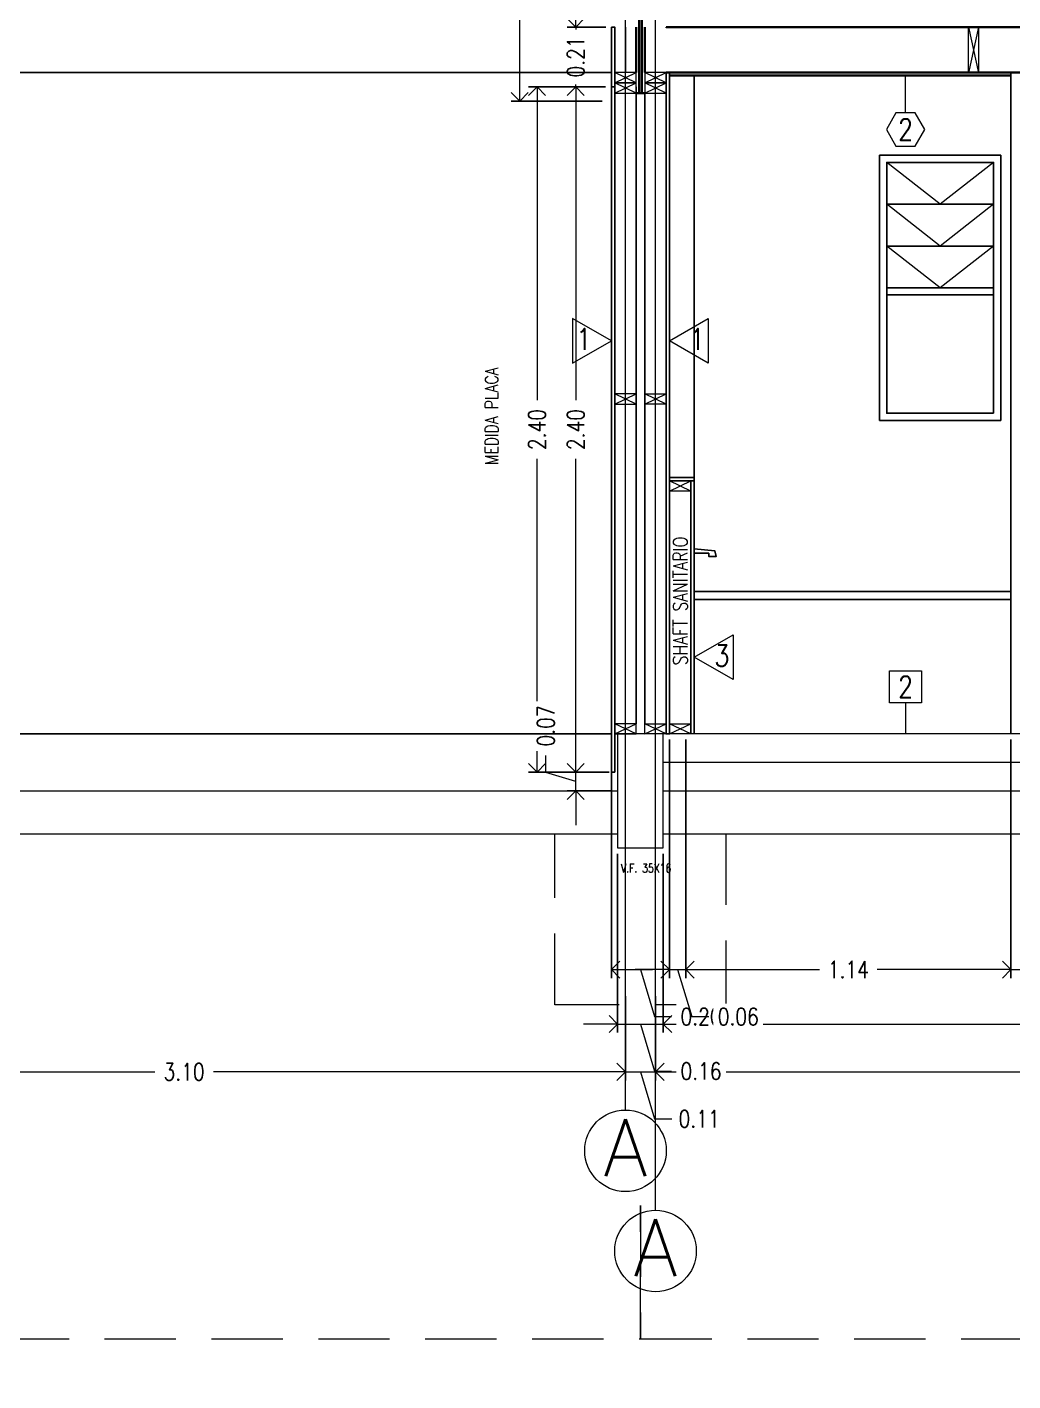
# Model space of a CAD drawing. Header units: inches. Extents: x 10.8 to 60.4, y 12.2 to 79.7.
# Drawn here: x 24.245 to 27.704, y 69.886 to 74.636 of the extents above; entities that cross this region are included whole.
import ezdxf
from ezdxf.enums import TextEntityAlignment as Align

# ---------------------------------------------------------------- set-up
doc = ezdxf.new("R2010")
doc.units = ezdxf.units.IN
doc.header["$MEASUREMENT"] = 0
doc.linetypes.add('HIDDEN', pattern=[0.375, 0.25, -0.125])
doc.layers.get('DEFPOINTS').update_dxf_attribs({"color": 210})
for name, color, linetype, lineweight in [('A-ANNO-DIMS', 3, 'Continuous', 18), ('A-ANNO-SYMB', 3, 'Continuous', 18), ('A-ANNO-TEXT', 3, 'Continuous', 18), ('A-DETL-MCUT', 4, 'Continuous', 25), ('A-ELEV-IDEN', 3, 'Continuous', 18), ('A-ELEV-MBE1', 7, 'Continuous', 35), ('A-ELEV-MBE2', 4, 'Continuous', 25), ('A-WALL-PATT', 8, 'Continuous', 18), ('A-WALL-STUD', 3, 'Continuous', 18)]:
    doc.layers.add(name, color=color, linetype=linetype, lineweight=lineweight)
doc.styles.add('E-ROMANS', font='romans.shx', dxfattribs={"width": 0.8})
doc.dimstyles.new('E-0050_ARW_12', dxfattribs={"dimscale": 0.001, "dimtxt": 60, "dimasz": 60, "dimexe": 30, "dimexo": 20, "dimgap": 30, "dimtad": 0, "dimzin": 0, "dimdsep": 46, "dimtxsty": 'E-ROMANS', "dimblk": 'OPEN90', "dimcen": 30, "dimclrd": 256, "dimclre": 256, "dimclrt": 256, "dimadec": 0, "dimazin": 0, "dimtfac": 1, "dimtmove": 1, "dimatfit": 3, "dimldrblk": 'OPEN90', "dimfxl": 1, "dimtfill": 1, "dimtolj": 1, "dimtzin": 0, "dimlwd": -1, "dimarcsym": 0})

# ---------------------------------------------------------------- blocks, each defined once
blk = doc.blocks.new('_Open90')
at = {"color": 0, "linetype": 'ByBlock', "lineweight": -2}
for p, q in [((0, 0), (-1, 0)), ((-0.5, 0.5), (0, 0)), ((0, 0), (-0.5, -0.5))]:
    blk.add_line(p, q, dxfattribs=at)
blk = doc.blocks.new('*D1584')
at = {"layer": 'A-ANNO-DIMS', "lineweight": -2, "transparency": 16777216}
for p, q in [((23.2472, 71.2361), (23.2472, 70.9409)), ((26.3442, 71.2361), (26.3442, 70.9409))]:
    blk.add_line(p, q, dxfattribs=at)
at = {"layer": 'A-ANNO-DIMS', "transparency": 16777216}
for p, q in [((23.3072, 70.9709), (24.6926, 70.9709)), ((26.2842, 70.9709), (24.8989, 70.9709))]:
    blk.add_line(p, q, dxfattribs=at)
at = {"layer": 'DEFPOINTS', "color": 0, "transparency": 16777216}
for p in [(23.2472, 71.2561), (26.3442, 71.2561), (26.3442, 70.9709)]:
    blk.add_point(p, dxfattribs=at)
at = {"layer": 'A-ANNO-DIMS', "transparency": 16777216, "xscale": 0.06, "yscale": 0.06, "zscale": 0.06, "rotation": 180}
blk.add_blockref('_Open90', (23.2472, 70.9709), dxfattribs=at)
at = {"layer": 'A-ANNO-DIMS', "transparency": 16777216, "xscale": 0.06, "yscale": 0.06, "zscale": 0.06}
blk.add_blockref('_Open90', (26.3442, 70.9709), dxfattribs=at)
at = {"layer": 'A-ANNO-DIMS', "transparency": 16777216, "insert": (24.7957, 70.9709), "char_height": 0.06, "attachment_point": 5, "style": 'E-ROMANS', "bg_fill": 3, "box_fill_scale": 1.25, "bg_fill_color": 256, "bg_fill_true_color": 13158600, "bg_fill_transparency": 0}
blk.add_mtext('\\A1;3.10', dxfattribs=at)
blk = doc.blocks.new('*D1585')
at = {"layer": 'A-ANNO-DIMS', "lineweight": -2, "transparency": 16777216}
for p, q in [((26.3442, 71.2361), (26.3442, 70.9409)), ((26.4495, 71.2361), (26.4495, 70.9409))]:
    blk.add_line(p, q, dxfattribs=at)
at = {"layer": 'A-ANNO-DIMS', "transparency": 16777216}
for p, q in [((26.2842, 70.9709), (26.2242, 70.9709)), ((26.3442, 70.9709), (26.4495, 70.9709)), ((26.3442, 70.9709), (26.4495, 70.9709)), ((26.3969, 70.9709), (26.4464, 70.8059)), ((26.5095, 70.9709), (26.5695, 70.9709)), ((26.4464, 70.8059), (26.5064, 70.8059))]:
    blk.add_line(p, q, dxfattribs=at)
at = {"layer": 'DEFPOINTS', "color": 0, "transparency": 16777216}
for p in [(26.3442, 71.2561), (26.4495, 71.2561), (26.4495, 70.9709)]:
    blk.add_point(p, dxfattribs=at)
at = {"layer": 'A-ANNO-DIMS', "transparency": 16777216, "xscale": 0.06, "yscale": 0.06, "zscale": 0.06}
blk.add_blockref('_Open90', (26.3442, 70.9709), dxfattribs=at)
at = {"layer": 'A-ANNO-DIMS', "transparency": 16777216, "xscale": 0.06, "yscale": 0.06, "zscale": 0.06, "rotation": 180}
blk.add_blockref('_Open90', (26.4495, 70.9709), dxfattribs=at)
at = {"layer": 'A-ANNO-DIMS', "transparency": 16777216, "insert": (26.6027, 70.8059), "char_height": 0.06, "attachment_point": 5, "style": 'E-ROMANS', "bg_fill": 3, "box_fill_scale": 1.25, "bg_fill_color": 256, "bg_fill_true_color": 13158600, "bg_fill_transparency": 0}
blk.add_mtext('\\A1;0.11', dxfattribs=at)
blk = doc.blocks.new('*D1586')
at = {"layer": 'A-ANNO-DIMS', "lineweight": -2, "transparency": 16777216}
for p, q in [((26.4495, 71.2361), (26.4495, 70.9409)), ((29.5463, 71.2361), (29.5463, 70.9409))]:
    blk.add_line(p, q, dxfattribs=at)
at = {"layer": 'A-ANNO-DIMS', "transparency": 16777216}
for p, q in [((26.5095, 70.9709), (27.8948, 70.9709)), ((29.4863, 70.9709), (28.101, 70.9709))]:
    blk.add_line(p, q, dxfattribs=at)
at = {"layer": 'DEFPOINTS', "color": 0, "transparency": 16777216}
for p in [(26.4495, 71.2561), (29.5463, 71.2561), (29.5463, 70.9709)]:
    blk.add_point(p, dxfattribs=at)
at = {"layer": 'A-ANNO-DIMS', "transparency": 16777216, "xscale": 0.06, "yscale": 0.06, "zscale": 0.06, "rotation": 180}
blk.add_blockref('_Open90', (26.4495, 70.9709), dxfattribs=at)
at = {"layer": 'A-ANNO-DIMS', "transparency": 16777216, "xscale": 0.06, "yscale": 0.06, "zscale": 0.06}
blk.add_blockref('_Open90', (29.5463, 70.9709), dxfattribs=at)
at = {"layer": 'A-ANNO-DIMS', "transparency": 16777216, "insert": (27.9979, 70.9709), "char_height": 0.06, "attachment_point": 5, "style": 'E-ROMANS', "bg_fill": 3, "box_fill_scale": 1.25, "bg_fill_color": 256, "bg_fill_true_color": 13158600, "bg_fill_transparency": 0}
blk.add_mtext('\\A1;3.10', dxfattribs=at)
blk = doc.blocks.new('*D1623')
at = {"layer": 'A-ANNO-DIMS', "lineweight": -2, "transparency": 16777216}
for p, q in [((26.2747, 74.4261), (26.0039, 74.4261)), ((26.2747, 72.0221), (26.0039, 72.0221))]:
    blk.add_line(p, q, dxfattribs=at)
at = {"layer": 'A-ANNO-DIMS', "transparency": 16777216}
for p, q in [((26.0339, 74.3661), (26.0339, 73.3273)), ((26.0339, 72.0821), (26.0339, 73.121))]:
    blk.add_line(p, q, dxfattribs=at)
at = {"layer": 'DEFPOINTS', "color": 0, "transparency": 16777216}
for p in [(26.0339, 74.4261), (26.2947, 74.4261), (26.2947, 72.0221)]:
    blk.add_point(p, dxfattribs=at)
at = {"layer": 'A-ANNO-DIMS', "transparency": 16777216, "xscale": 0.06, "yscale": 0.06, "zscale": 0.06}
for p, rotation in [((26.0339, 74.4261), 90), ((26.0339, 72.0221), 270)]:
    blk.add_blockref('_Open90', p, dxfattribs=dict(at, rotation=rotation))
at = {"layer": 'A-ANNO-DIMS', "transparency": 16777216, "insert": (26.0339, 73.2241), "char_height": 0.06, "attachment_point": 5, "rotation": 90, "style": 'E-ROMANS', "bg_fill": 3, "box_fill_scale": 1.25, "bg_fill_color": 256, "bg_fill_true_color": 13158600, "bg_fill_transparency": 0}
blk.add_mtext('\\A1;2.40', dxfattribs=at)
blk = doc.blocks.new('*D1624')
at = {"layer": 'A-ANNO-DIMS', "lineweight": -2, "transparency": 16777216}
for p, q in [((26.2748, 76.8161), (25.9432, 76.8161)), ((26.2627, 74.3761), (25.9432, 74.3761))]:
    blk.add_line(p, q, dxfattribs=at)
at = {"layer": 'A-ANNO-DIMS', "transparency": 16777216}
for p, q in [((25.9732, 76.7561), (25.9732, 75.7004)), ((25.9732, 74.4361), (25.9732, 75.4918))]:
    blk.add_line(p, q, dxfattribs=at)
at = {"layer": 'DEFPOINTS', "color": 0, "transparency": 16777216}
for p in [(25.9732, 76.8161), (26.2948, 76.8161), (26.2827, 74.3761)]:
    blk.add_point(p, dxfattribs=at)
at = {"layer": 'A-ANNO-DIMS', "transparency": 16777216, "xscale": 0.06, "yscale": 0.06, "zscale": 0.06}
for p, rotation in [((25.9732, 76.8161), 90), ((25.9732, 74.3761), 270)]:
    blk.add_blockref('_Open90', p, dxfattribs=dict(at, rotation=rotation))
at = {"layer": 'A-ANNO-DIMS', "transparency": 16777216, "insert": (25.9732, 75.5961), "char_height": 0.06, "attachment_point": 5, "rotation": 90, "style": 'E-ROMANS', "bg_fill": 3, "box_fill_scale": 1.25, "bg_fill_color": 256, "bg_fill_true_color": 13158600, "bg_fill_transparency": 0}
blk.add_mtext('\\A1;2.44', dxfattribs=at)
blk = doc.blocks.new('*D1625')
at = {"layer": 'A-ANNO-DIMS', "transparency": 16777216}
for p, q in [((26.1698, 72.0821), (26.1698, 72.1421)), ((26.0648, 72.0206), (26.0648, 72.0806)), ((26.1698, 71.9891), (26.0648, 72.0206)), ((26.1698, 71.9561), (26.1698, 72.0221)), ((26.1698, 71.9561), (26.1698, 72.0221)), ((26.1698, 71.8961), (26.1698, 71.8361))]:
    blk.add_line(p, q, dxfattribs=at)
at = {"layer": 'A-ANNO-DIMS', "lineweight": -2, "transparency": 16777216}
for p, q in [((26.2867, 72.0221), (26.1398, 72.0221)), ((26.2968, 71.9561), (26.1398, 71.9561))]:
    blk.add_line(p, q, dxfattribs=at)
at = {"layer": 'DEFPOINTS', "color": 0, "transparency": 16777216}
for p in [(26.1698, 72.0221), (26.3067, 72.0221), (26.3168, 71.9561)]:
    blk.add_point(p, dxfattribs=at)
at = {"layer": 'A-ANNO-DIMS', "transparency": 16777216, "xscale": 0.06, "yscale": 0.06, "zscale": 0.06}
for p, rotation in [((26.1698, 72.0221), 270), ((26.1698, 71.9561), 90)]:
    blk.add_blockref('_Open90', p, dxfattribs=dict(at, rotation=rotation))
at = {"layer": 'A-ANNO-DIMS', "transparency": 16777216, "insert": (26.0648, 72.1838), "char_height": 0.06, "attachment_point": 5, "rotation": 90, "style": 'E-ROMANS', "bg_fill": 3, "box_fill_scale": 1.25, "bg_fill_color": 256, "bg_fill_true_color": 13158600, "bg_fill_transparency": 0}
blk.add_mtext('\\A1;0.07', dxfattribs=at)
blk = doc.blocks.new('*D1626')
at = {"layer": 'A-ANNO-DIMS', "lineweight": -2, "transparency": 16777216}
for p, q in [((26.2627, 74.4261), (26.1398, 74.4261)), ((26.2867, 72.0221), (26.1398, 72.0221))]:
    blk.add_line(p, q, dxfattribs=at)
at = {"layer": 'A-ANNO-DIMS', "transparency": 16777216}
for p, q in [((26.1698, 74.3661), (26.1698, 73.3273)), ((26.1698, 72.0821), (26.1698, 73.121))]:
    blk.add_line(p, q, dxfattribs=at)
at = {"layer": 'DEFPOINTS', "color": 0, "transparency": 16777216}
for p in [(26.1698, 74.4261), (26.2827, 74.4261), (26.3067, 72.0221)]:
    blk.add_point(p, dxfattribs=at)
at = {"layer": 'A-ANNO-DIMS', "transparency": 16777216, "xscale": 0.06, "yscale": 0.06, "zscale": 0.06}
for p, rotation in [((26.1698, 74.4261), 90), ((26.1698, 72.0221), 270)]:
    blk.add_blockref('_Open90', p, dxfattribs=dict(at, rotation=rotation))
at = {"layer": 'A-ANNO-DIMS', "transparency": 16777216, "insert": (26.1698, 73.2241), "char_height": 0.06, "attachment_point": 5, "rotation": 90, "style": 'E-ROMANS', "bg_fill": 3, "box_fill_scale": 1.25, "bg_fill_color": 256, "bg_fill_true_color": 13158600, "bg_fill_transparency": 0}
blk.add_mtext('\\A1;2.40', dxfattribs=at)
blk = doc.blocks.new('*D1627')
at = {"layer": 'A-ANNO-DIMS', "transparency": 16777216}
for p, q in [((26.1698, 74.6961), (26.1698, 74.7561)), ((26.1698, 74.6361), (26.1698, 74.6274)), ((26.1698, 74.4261), (26.1698, 74.4348)), ((26.1698, 74.3661), (26.1698, 74.3061))]:
    blk.add_line(p, q, dxfattribs=at)
at = {"layer": 'A-ANNO-DIMS', "lineweight": -2, "transparency": 16777216}
for p, q in [((26.2748, 74.6361), (26.1398, 74.6361)), ((26.2627, 74.4261), (26.1398, 74.4261))]:
    blk.add_line(p, q, dxfattribs=at)
at = {"layer": 'DEFPOINTS', "color": 0, "transparency": 16777216}
for p in [(26.2948, 74.6361), (26.2827, 74.4261)]:
    blk.add_point(p, dxfattribs=at)
at = {"layer": 'A-ANNO-DIMS', "transparency": 16777216, "xscale": 0.06, "yscale": 0.06, "zscale": 0.06}
for p, rotation in [((26.1698, 74.6361), 270), ((26.1698, 74.4261), 90)]:
    blk.add_blockref('_Open90', p, dxfattribs=dict(at, rotation=rotation))
at = {"layer": 'A-ANNO-DIMS', "transparency": 16777216, "insert": (26.1698, 74.5311), "char_height": 0.06, "attachment_point": 5, "rotation": 90, "style": 'E-ROMANS', "bg_fill": 3, "box_fill_scale": 1.25, "bg_fill_color": 256, "bg_fill_true_color": 13158600, "bg_fill_transparency": 0}
blk.add_mtext('\\A1;0.21', dxfattribs=at)
at = {"layer": 'DEFPOINTS', "color": 0, "transparency": 16777216}
blk.add_point((26.1698, 74.6361), dxfattribs=at)
blk = doc.blocks.new('*D1629')
at = {"layer": 'A-ANNO-DIMS', "lineweight": -2, "transparency": 16777216}
for p, q in [((26.3168, 71.7361), (26.3168, 71.1084)), ((26.4768, 71.7361), (26.4768, 71.1084))]:
    blk.add_line(p, q, dxfattribs=at)
at = {"layer": 'A-ANNO-DIMS', "transparency": 16777216}
for p, q in [((26.2568, 71.1384), (26.1968, 71.1384)), ((26.3168, 71.1384), (26.4768, 71.1384)), ((26.3168, 71.1384), (26.4768, 71.1384)), ((26.3968, 71.1384), (26.4463, 70.9734)), ((26.5368, 71.1384), (26.5968, 71.1384)), ((26.4463, 70.9734), (26.5063, 70.9734))]:
    blk.add_line(p, q, dxfattribs=at)
at = {"layer": 'DEFPOINTS', "color": 0, "transparency": 16777216}
for p in [(26.3168, 71.7561), (26.4768, 71.7561), (26.4768, 71.1384)]:
    blk.add_point(p, dxfattribs=at)
at = {"layer": 'A-ANNO-DIMS', "transparency": 16777216, "xscale": 0.06, "yscale": 0.06, "zscale": 0.06}
blk.add_blockref('_Open90', (26.3168, 71.1384), dxfattribs=at)
at = {"layer": 'A-ANNO-DIMS', "transparency": 16777216, "xscale": 0.06, "yscale": 0.06, "zscale": 0.06, "rotation": 180}
blk.add_blockref('_Open90', (26.4768, 71.1384), dxfattribs=at)
at = {"layer": 'A-ANNO-DIMS', "transparency": 16777216, "insert": (26.6094, 70.9734), "char_height": 0.06, "attachment_point": 5, "style": 'E-ROMANS', "bg_fill": 3, "box_fill_scale": 1.25, "bg_fill_color": 256, "bg_fill_true_color": 13158600, "bg_fill_transparency": 0}
blk.add_mtext('\\A1;0.16', dxfattribs=at)
blk = doc.blocks.new('*D1630')
at = {"layer": 'A-ANNO-DIMS', "lineweight": -2, "transparency": 16777216}
for p, q in [((29.4638, 72.1361), (29.4638, 71.1084)), ((26.4768, 71.7361), (26.4768, 71.1084))]:
    blk.add_line(p, q, dxfattribs=at)
at = {"layer": 'A-ANNO-DIMS', "transparency": 16777216}
for p, q in [((26.5368, 71.1384), (27.8683, 71.1384)), ((29.4038, 71.1384), (28.0723, 71.1384))]:
    blk.add_line(p, q, dxfattribs=at)
at = {"layer": 'DEFPOINTS', "color": 0, "transparency": 16777216}
for p in [(29.4638, 72.1561), (26.4768, 71.7561), (29.4638, 71.1384)]:
    blk.add_point(p, dxfattribs=at)
at = {"layer": 'A-ANNO-DIMS', "transparency": 16777216, "xscale": 0.06, "yscale": 0.06, "zscale": 0.06, "rotation": 180}
blk.add_blockref('_Open90', (26.4768, 71.1384), dxfattribs=at)
at = {"layer": 'A-ANNO-DIMS', "transparency": 16777216, "xscale": 0.06, "yscale": 0.06, "zscale": 0.06}
blk.add_blockref('_Open90', (29.4638, 71.1384), dxfattribs=at)
at = {"layer": 'A-ANNO-DIMS', "transparency": 16777216, "insert": (27.9703, 71.1384), "char_height": 0.06, "attachment_point": 5, "style": 'E-ROMANS', "bg_fill": 3, "box_fill_scale": 1.25, "bg_fill_color": 256, "bg_fill_true_color": 13158600, "bg_fill_transparency": 0}
blk.add_mtext('\\A1;2.99', dxfattribs=at)
blk = doc.blocks.new('*D1632')
at = {"layer": 'A-ANNO-DIMS', "lineweight": -2, "transparency": 16777216}
for p, q in [((26.2947, 72.1361), (26.2947, 71.2994)), ((26.4988, 72.1361), (26.4988, 71.2994))]:
    blk.add_line(p, q, dxfattribs=at)
at = {"layer": 'A-ANNO-DIMS', "transparency": 16777216}
for p, q in [((26.3547, 71.3294), (26.4388, 71.3294)), ((26.3968, 71.3294), (26.4463, 71.1644)), ((26.4463, 71.1644), (26.5063, 71.1644))]:
    blk.add_line(p, q, dxfattribs=at)
at = {"layer": 'DEFPOINTS', "color": 0, "transparency": 16777216}
for p in [(26.2947, 72.1561), (26.4988, 72.1561), (26.4988, 71.3294)]:
    blk.add_point(p, dxfattribs=at)
at = {"layer": 'A-ANNO-DIMS', "transparency": 16777216, "xscale": 0.06, "yscale": 0.06, "zscale": 0.06, "rotation": 180}
blk.add_blockref('_Open90', (26.2947, 71.3294), dxfattribs=at)
at = {"layer": 'A-ANNO-DIMS', "transparency": 16777216, "xscale": 0.06, "yscale": 0.06, "zscale": 0.06}
blk.add_blockref('_Open90', (26.4988, 71.3294), dxfattribs=at)
at = {"layer": 'A-ANNO-DIMS', "transparency": 16777216, "insert": (26.6094, 71.1644), "char_height": 0.06, "attachment_point": 5, "style": 'E-ROMANS', "bg_fill": 3, "box_fill_scale": 1.25, "bg_fill_color": 256, "bg_fill_true_color": 13158600, "bg_fill_transparency": 0}
blk.add_mtext('\\A1;0.20', dxfattribs=at)
blk = doc.blocks.new('*D1567')
at = {"layer": 'A-ANNO-DIMS', "lineweight": -2, "transparency": 16777216}
for p, q in [((26.4988, 72.1361), (26.4988, 71.2994)), ((26.5558, 72.1361), (26.5558, 71.2994))]:
    blk.add_line(p, q, dxfattribs=at)
at = {"layer": 'A-ANNO-DIMS', "transparency": 16777216}
for p, q in [((26.4388, 71.3294), (26.3788, 71.3294)), ((26.4988, 71.3294), (26.5558, 71.3294)), ((26.4988, 71.3294), (26.5558, 71.3294)), ((26.5273, 71.3294), (26.5768, 71.1644)), ((26.6158, 71.3294), (26.6758, 71.3294)), ((26.5768, 71.1644), (26.6368, 71.1644))]:
    blk.add_line(p, q, dxfattribs=at)
at = {"layer": 'DEFPOINTS', "color": 0, "transparency": 16777216}
for p in [(26.4988, 72.1561), (26.5558, 72.1561), (26.5558, 71.3294)]:
    blk.add_point(p, dxfattribs=at)
at = {"layer": 'A-ANNO-DIMS', "transparency": 16777216, "xscale": 0.06, "yscale": 0.06, "zscale": 0.06}
blk.add_blockref('_Open90', (26.4988, 71.3294), dxfattribs=at)
at = {"layer": 'A-ANNO-DIMS', "transparency": 16777216, "xscale": 0.06, "yscale": 0.06, "zscale": 0.06, "rotation": 180}
blk.add_blockref('_Open90', (26.5558, 71.3294), dxfattribs=at)
at = {"layer": 'A-ANNO-DIMS', "transparency": 16777216, "insert": (26.7399, 71.1644), "char_height": 0.06, "attachment_point": 5, "style": 'E-ROMANS', "bg_fill": 3, "box_fill_scale": 1.25, "bg_fill_color": 256, "bg_fill_true_color": 13158600, "bg_fill_transparency": 0}
blk.add_mtext('\\A1;0.06', dxfattribs=at)
blk = doc.blocks.new('*D1568')
at = {"layer": 'A-ANNO-DIMS', "lineweight": -2, "transparency": 16777216}
for p, q in [((26.5558, 72.1361), (26.5558, 71.2994)), ((27.6966, 72.1361), (27.6966, 71.2994))]:
    blk.add_line(p, q, dxfattribs=at)
at = {"layer": 'A-ANNO-DIMS', "transparency": 16777216}
for p, q in [((26.6158, 71.3294), (27.0253, 71.3294)), ((27.6366, 71.3294), (27.227, 71.3294))]:
    blk.add_line(p, q, dxfattribs=at)
at = {"layer": 'DEFPOINTS', "color": 0, "transparency": 16777216}
for p in [(26.5558, 72.1561), (27.6966, 72.1561), (27.6966, 71.3294)]:
    blk.add_point(p, dxfattribs=at)
at = {"layer": 'A-ANNO-DIMS', "transparency": 16777216, "xscale": 0.06, "yscale": 0.06, "zscale": 0.06, "rotation": 180}
blk.add_blockref('_Open90', (26.5558, 71.3294), dxfattribs=at)
at = {"layer": 'A-ANNO-DIMS', "transparency": 16777216, "xscale": 0.06, "yscale": 0.06, "zscale": 0.06}
blk.add_blockref('_Open90', (27.6966, 71.3294), dxfattribs=at)
at = {"layer": 'A-ANNO-DIMS', "transparency": 16777216, "insert": (27.1262, 71.3294), "char_height": 0.06, "attachment_point": 5, "style": 'E-ROMANS', "bg_fill": 3, "box_fill_scale": 1.25, "bg_fill_color": 256, "bg_fill_true_color": 13158600, "bg_fill_transparency": 0}
blk.add_mtext('\\A1;1.14', dxfattribs=at)
blk = doc.blocks.new('*D1633')
at = {"layer": 'A-ANNO-DIMS', "lineweight": -2, "transparency": 16777216}
for p, q in [((27.6966, 72.1361), (27.6966, 71.2994)), ((27.7958, 72.1361), (27.7958, 71.2994))]:
    blk.add_line(p, q, dxfattribs=at)
at = {"layer": 'A-ANNO-DIMS', "transparency": 16777216}
for p, q in [((27.6366, 71.3294), (27.5766, 71.3294)), ((27.6966, 71.3294), (27.7958, 71.3294)), ((27.6966, 71.3294), (27.7958, 71.3294)), ((27.7462, 71.3294), (27.7957, 71.1644)), ((27.8558, 71.3294), (27.9158, 71.3294)), ((27.7957, 71.1644), (27.8557, 71.1644))]:
    blk.add_line(p, q, dxfattribs=at)
at = {"layer": 'DEFPOINTS', "color": 0, "transparency": 16777216}
for p in [(27.6966, 72.1561), (27.7958, 72.1561), (27.7958, 71.3294)]:
    blk.add_point(p, dxfattribs=at)
at = {"layer": 'A-ANNO-DIMS', "transparency": 16777216, "xscale": 0.06, "yscale": 0.06, "zscale": 0.06}
blk.add_blockref('_Open90', (27.6966, 71.3294), dxfattribs=at)
at = {"layer": 'A-ANNO-DIMS', "transparency": 16777216, "xscale": 0.06, "yscale": 0.06, "zscale": 0.06, "rotation": 180}
blk.add_blockref('_Open90', (27.7958, 71.3294), dxfattribs=at)
at = {"layer": 'A-ANNO-DIMS', "transparency": 16777216, "insert": (27.9588, 71.1644), "char_height": 0.06, "attachment_point": 5, "style": 'E-ROMANS', "bg_fill": 3, "box_fill_scale": 1.25, "bg_fill_color": 256, "bg_fill_true_color": 13158600, "bg_fill_transparency": 0}
blk.add_mtext('\\A1;0.10', dxfattribs=at)
blk = doc.blocks.new('*D1602')
at = {"layer": 'A-ANNO-DIMS', "lineweight": -2, "transparency": 16777216}
for p, q in [((26.4988, 72.1361), (26.4988, 71.2994)), ((26.5558, 72.1361), (26.5558, 71.2994))]:
    blk.add_line(p, q, dxfattribs=at)
at = {"layer": 'A-ANNO-DIMS', "transparency": 16777216}
for p, q in [((26.4388, 71.3294), (26.3788, 71.3294)), ((26.4988, 71.3294), (26.5558, 71.3294)), ((26.4988, 71.3294), (26.5558, 71.3294)), ((26.5273, 71.3294), (26.5768, 71.1644)), ((26.6158, 71.3294), (26.6758, 71.3294)), ((26.5768, 71.1644), (26.6368, 71.1644))]:
    blk.add_line(p, q, dxfattribs=at)
at = {"layer": 'DEFPOINTS', "color": 0, "transparency": 16777216}
for p in [(26.4988, 72.1561), (26.5558, 72.1561), (26.5558, 71.3294)]:
    blk.add_point(p, dxfattribs=at)
at = {"layer": 'A-ANNO-DIMS', "transparency": 16777216, "xscale": 0.06, "yscale": 0.06, "zscale": 0.06}
blk.add_blockref('_Open90', (26.4988, 71.3294), dxfattribs=at)
at = {"layer": 'A-ANNO-DIMS', "transparency": 16777216, "xscale": 0.06, "yscale": 0.06, "zscale": 0.06, "rotation": 180}
blk.add_blockref('_Open90', (26.5558, 71.3294), dxfattribs=at)
at = {"layer": 'A-ANNO-DIMS', "transparency": 16777216, "insert": (26.7399, 71.1644), "char_height": 0.06, "attachment_point": 5, "style": 'E-ROMANS', "bg_fill": 3, "box_fill_scale": 1.25, "bg_fill_color": 256, "bg_fill_true_color": 13158600, "bg_fill_transparency": 0}
blk.add_mtext('\\A1;0.06', dxfattribs=at)

msp = doc.modelspace()

# ---------------------------------------------------------------- linework, layer by layer
at = {"layer": 'A-ANNO-SYMB'}
for p, q in [((26.4495, 70.4853), (26.4493, 79.4367)), ((26.3442, 70.8369), (26.3442, 79.0381)), ((29.4638, 72.1561), (26.4768, 72.1561)), ((29.4638, 72.0561), (26.4768, 72.0561)), ((23.2847, 71.9561), (26.3167, 71.9561)), ((26.4768, 71.9561), (29.4638, 71.9561))]:
    msp.add_line(p, q, dxfattribs=at)
msp.add_lwpolyline([(26.4768, 72.1561), (26.3168, 72.1561), (26.3168, 71.7561), (26.4768, 71.7561)], close=True, dxfattribs=at)
msp.add_circle((26.4496, 70.3422), 0.143, dxfattribs=at)
at = {"layer": 'A-ANNO-TEXT'}
msp.add_line((27.3269, 74.3353), (27.3269, 74.4661), dxfattribs=at)
for points in [[(27.3606, 74.2186), (27.3942, 74.2769), (27.3606, 74.3353), (27.2932, 74.3353), (27.2596, 74.2769), (27.2932, 74.2186)], [(26.4988, 73.5355), (26.6347, 73.6139), (26.6347, 73.457)], [(26.5858, 72.4251), (26.7217, 72.5035), (26.7217, 72.3466)], [(27.2706, 72.3778), (27.3831, 72.3778), (27.3831, 72.2653), (27.2706, 72.2653)]]:
    msp.add_lwpolyline(points, close=True, dxfattribs=at)
at = {"layer": 'A-ANNO-TEXT', "linetype": 'HIDDEN'}
for points in [[(20.0977, 70.5016), (20.0977, 70.0346), (23.1058, 70.0346), (23.2488, 69.8864), (23.3918, 70.0346), (26.3968, 70.0346), (26.3968, 70.5016)], [(26.3968, 70.5016), (26.3968, 70.0346), (29.4048, 70.0346), (29.5478, 69.8864), (29.6909, 70.0346), (32.6958, 70.0346), (32.6958, 70.5016)]]:
    msp.add_lwpolyline(points, dxfattribs=at)
at = {"layer": 'A-DETL-MCUT'}
for p, q in [((27.6966, 74.4761), (27.6966, 72.1561)), ((26.5858, 73.0561), (26.4988, 73.0561)), ((26.5858, 73.0441), (26.4988, 73.0441))]:
    msp.add_line(p, q, dxfattribs=at)
msp.add_lwpolyline([(26.2948, 74.6361), (26.3068, 74.6361), (26.3068, 74.4261), (26.2947, 74.4261)], close=True, dxfattribs=at)
for points in [[(26.4988, 74.4761), (26.4988, 72.1561), (26.4868, 72.1561), (26.4868, 74.4761)], [(26.2947, 74.4261), (26.2947, 72.0221), (26.3067, 72.0221), (26.3067, 74.4261)]]:
    msp.add_lwpolyline(points, dxfattribs=at)
at = {"layer": 'A-ELEV-IDEN'}
msp.add_line((23.5247, 71.8061), (26.0968, 71.8061), dxfattribs=at)
for points in [[(27.6358, 74.1611), (27.4483, 74.0145), (27.2608, 74.1611)], [(27.6358, 74.0145), (27.4483, 73.8678), (27.2608, 74.0145)], [(27.6358, 73.8678), (27.4483, 73.7211), (27.2608, 73.8678)]]:
    msp.add_lwpolyline(points, dxfattribs=at)
at = {"layer": 'A-ELEV-MBE1'}
for points in [[(26.3918, 74.6721), (26.3918, 74.4041)], [(26.4018, 74.6721), (26.4018, 74.4041)], [(26.3818, 74.6361), (26.3818, 74.4761)], [(26.4118, 74.6361), (26.4118, 74.4761)], [(26.4868, 74.4761), (29.5938, 74.4761), (29.5938, 74.6361), (26.4868, 74.6361), (26.4868, 74.6361)], [(26.4988, 74.4661), (27.6966, 74.4661)], [(26.4118, 74.4041), (26.3817, 74.4041)]]:
    msp.add_lwpolyline(points, dxfattribs=at)
at = {"layer": 'A-ELEV-MBE2'}
for p, q in [((26.3817, 72.1921), (26.3817, 74.4261)), ((26.5858, 73.0561), (26.5858, 74.4661)), ((26.4118, 72.1921), (26.4118, 74.4041)), ((27.6966, 72.6561), (26.5858, 72.6561)), ((27.6966, 72.6281), (26.5858, 72.6281)), ((26.3067, 72.2061), (26.3067, 72.4967))]:
    msp.add_line(p, q, dxfattribs=at)
for points in [[(27.6608, 73.2561), (27.6608, 74.1861), (27.2358, 74.1861), (27.2358, 73.2561), (27.6608, 73.2561)], [(27.6358, 74.0145), (27.2608, 74.0145)], [(27.6358, 73.8678), (27.2608, 73.8678)], [(27.6358, 73.7211), (27.2608, 73.7211)], [(27.6358, 73.6961), (27.2608, 73.6961)], [(26.5858, 72.8061), (26.6572, 72.7989), (26.6626, 72.7791), (26.6365, 72.7791), (26.6365, 72.7899), (26.5858, 72.7899)]]:
    msp.add_lwpolyline(points, dxfattribs=at)
msp.add_lwpolyline([(27.6358, 73.2811), (27.6358, 74.1611), (27.2608, 74.1611), (27.2608, 73.2811)], close=True, dxfattribs=at)
at = {"layer": 'A-WALL-PATT', "ltscale": 0.1}
for p, q in [((26.3443, 74.6361), (26.3443, 74.4761)), ((26.3442, 73.3561), (26.3442, 74.4041)), ((26.4493, 73.3561), (26.4493, 74.4041)), ((26.3442, 72.1921), (26.3442, 73.3061)), ((26.4493, 72.1921), (26.4493, 73.3061))]:
    msp.add_line(p, q, dxfattribs=at)
at = {"layer": 'A-WALL-STUD'}
for p, q in [((26.4118, 74.4401), (26.4868, 74.4761)), ((26.4868, 74.4401), (26.4118, 74.4761)), ((26.4118, 74.4041), (26.4868, 74.4401)), ((26.4868, 74.4041), (26.4118, 74.4401)), ((26.4868, 73.3131), (26.4118, 73.3491)), ((26.4118, 73.3131), (26.4868, 73.3491)), ((26.5738, 73.0081), (26.4988, 73.0441)), ((26.4988, 73.0081), (26.5738, 73.0441))]:
    msp.add_line(p, q, dxfattribs=at)
for points in [[(27.5833, 74.6358), (27.5833, 74.4758), (27.5473, 74.4758), (27.5473, 74.6358), (27.5833, 74.6358)], [(27.5473, 74.6358), (27.5833, 74.4758)], [(27.5833, 74.6358), (27.5473, 74.4758)]]:
    msp.add_lwpolyline(points, dxfattribs=at)
for points in [[(26.4118, 74.4401), (26.4868, 74.4401), (26.4868, 74.4761), (26.4118, 74.4761)], [(26.4118, 74.4041), (26.4868, 74.4041), (26.4868, 74.4401), (26.4118, 74.4401)], [(26.4868, 73.3131), (26.4118, 73.3131), (26.4118, 73.3491), (26.4868, 73.3491)], [(26.5738, 73.0081), (26.4988, 73.0081), (26.4988, 73.0441), (26.5738, 73.0441)]]:
    msp.add_lwpolyline(points, close=True, dxfattribs=at)

# ---------------------------------------------------------------- texts
at = {"layer": 'A-ANNO-TEXT', "style": 'E-ROMANS'}
for s, insert, char_height, attachment_point, rotation in [('\\pi-0.45,l0.45,t0.45;2', (27.3269, 74.2769), 0.075, 5, 0.0005), ('\\pi-0.45,l0.45,t0.45;1', (26.5957, 73.5411), 0.075, 5, 359.9995), ('MEDIDA PLACA', (25.8746, 73.271), 0.045, 5, 90), ('SHAFT SANITARIO', (26.5118, 72.6228), 0.05, 2, 90), ('\\pi-0.45,l0.45,t0.45;3', (26.6827, 72.4307), 0.075, 5, 359.9995), ('\\pi-0.45,l0.45,t0.45;2', (27.3269, 72.3216), 0.075, 5, 0.0005)]:
    msp.add_mtext(s, dxfattribs=dict(at, insert=insert, char_height=char_height, attachment_point=attachment_point, rotation=rotation))
at = {"layer": 'A-ANNO-TEXT', "insert": (26.4168, 71.6854), "char_height": 0.03, "attachment_point": 5, "style": 'E-ROMANS'}
msp.add_mtext('\\pi-0.09,l0.09,t0.09;V.F. 35X16', dxfattribs=at)
at = {"layer": 'A-ANNO-TEXT', "style": 'E-ROMANS'}
msp.add_attdef('A', text='0.00', height=0.2, dxfattribs=at).set_placement((26.4496, 70.3534), align=Align.MIDDLE_CENTER)

# ---------------------------------------------------------------- next in the draw order: dimensions: what is measured, and where the dimension line sits
at = {"layer": 'A-ANNO-DIMS'}
dim = msp.add_linear_dim(base=(26.0339, 74.4261), p1=(26.2947, 72.0221), p2=(26.2947, 74.4261), angle=90, dimstyle='E-0050_ARW_12', dxfattribs=at)
dim.commit()
dim.dimension.update_dxf_attribs({"geometry": '*D1623', "text_midpoint": (26.0339, 73.2241)})
dim = msp.add_linear_dim(base=(26.3442, 70.9709), p1=(23.2472, 71.2561), p2=(26.3442, 71.2561), dimstyle='E-0050_ARW_12', dxfattribs=at)
dim.commit()
dim.dimension.update_dxf_attribs({"geometry": '*D1584', "text_midpoint": (24.7957, 70.9709)})

# ---------------------------------------------------------------- next in the draw order: dimensions: what is measured, and where the dimension line sits
for base, p1, p2, picture, middle in [((25.9732, 76.8161), (26.2827, 74.3761), (26.2948, 76.8161), '*D1624', (25.9732, 75.5961)), ((26.1698, 72.0221), (26.3168, 71.9561), (26.3067, 72.0221), '*D1625', (26.0648, 72.1106))]:
    dim = msp.add_linear_dim(base=base, p1=p1, p2=p2, angle=90, dimstyle='E-0050_ARW_12', dxfattribs=at)
    dim.commit()
    dim.dimension.update_dxf_attribs({"geometry": picture, "text_midpoint": middle})
dim = msp.add_linear_dim(base=(26.4495, 70.9709), p1=(26.3442, 71.2561), p2=(26.4495, 71.2561), dimstyle='E-0050_ARW_12', dxfattribs=at)
dim.commit()
dim.dimension.update_dxf_attribs({"geometry": '*D1585', "text_midpoint": (26.5364, 70.8059)})

# ---------------------------------------------------------------- next in the draw order: linework, layer by layer
at = {"layer": 'A-ANNO-SYMB'}
msp.add_circle((26.3442, 70.6938), 0.143, dxfattribs=at)

# ---------------------------------------------------------------- next in the draw order: texts
at = {"layer": 'A-ANNO-TEXT', "style": 'E-ROMANS'}
msp.add_attdef('A', text='0.00', height=0.2, dxfattribs=at).set_placement((26.3442, 70.705), align=Align.MIDDLE_CENTER)

# ---------------------------------------------------------------- next in the draw order: dimensions: what is measured, and where the dimension line sits
at = {"layer": 'A-ANNO-DIMS'}
dim = msp.add_linear_dim(base=(26.1698, 74.4261), p1=(26.3067, 72.0221), p2=(26.2827, 74.4261), angle=90, dimstyle='E-0050_ARW_12', dxfattribs=at)
dim.commit()
dim.dimension.update_dxf_attribs({"geometry": '*D1626', "text_midpoint": (26.1698, 73.2241)})
dim = msp.add_linear_dim(base=(29.5463, 70.9709), p1=(26.4495, 71.2561), p2=(29.5463, 71.2561), dimstyle='E-0050_ARW_12', dxfattribs=at)
dim.commit()
dim.dimension.update_dxf_attribs({"geometry": '*D1586', "text_midpoint": (27.9979, 70.9709)})

# ---------------------------------------------------------------- next in the draw order: linework, layer by layer
at = {"layer": 'A-ANNO-SYMB', "linetype": 'HIDDEN'}
msp.add_lwpolyline([(26.4768, 71.8061), (26.6968, 71.8061), (26.6968, 71.2061), (26.0968, 71.2061), (26.0968, 71.8061), (26.3168, 71.8061)], dxfattribs=at)
at = {"layer": 'A-ANNO-TEXT'}
msp.add_lwpolyline([(26.2947, 73.5355), (26.1588, 73.6139), (26.1588, 73.457)], close=True, dxfattribs=at)
at = {"layer": 'A-WALL-STUD'}
for p, q in [((26.3067, 73.3131), (26.3817, 73.3491)), ((26.3817, 73.3131), (26.3067, 73.3491))]:
    msp.add_line(p, q, dxfattribs=at)
msp.add_lwpolyline([(26.3067, 73.3131), (26.3817, 73.3131), (26.3817, 73.3491), (26.3067, 73.3491)], close=True, dxfattribs=at)

# ---------------------------------------------------------------- next in the draw order: texts
at = {"layer": 'A-ANNO-TEXT', "insert": (26.1978, 73.5411), "char_height": 0.075, "attachment_point": 5, "rotation": 0.0005, "style": 'E-ROMANS'}
msp.add_mtext('\\pi-0.45,l0.45,t0.45;1', dxfattribs=at)

# ---------------------------------------------------------------- next in the draw order: dimensions: what is measured, and where the dimension line sits
at = {"layer": 'A-ANNO-DIMS'}
dim = msp.add_linear_dim(base=(26.1698, 74.6361), p1=(26.2827, 74.4261), p2=(26.2948, 74.6361), angle=90, dimstyle='E-0050_ARW_12', dxfattribs=at)
dim.commit()
dim.dimension.update_dxf_attribs({"geometry": '*D1627', "text_midpoint": (26.1698, 74.5311)})

# ---------------------------------------------------------------- next in the draw order: linework, layer by layer
at = {"layer": 'A-ELEV-MBE2'}
msp.add_line((23.2947, 74.4768), (26.2947, 74.4768), dxfattribs=at)
at = {"layer": 'A-WALL-STUD'}
for p, q in [((26.3068, 74.4401), (26.3818, 74.4761)), ((26.3818, 74.4401), (26.3068, 74.4761)), ((26.3068, 74.4041), (26.3818, 74.4401)), ((26.3818, 74.4041), (26.3068, 74.4401))]:
    msp.add_line(p, q, dxfattribs=at)
for points in [[(26.3068, 74.4401), (26.3818, 74.4401), (26.3818, 74.4761), (26.3068, 74.4761)], [(26.3068, 74.4041), (26.3818, 74.4041), (26.3818, 74.4401), (26.3068, 74.4401)]]:
    msp.add_lwpolyline(points, close=True, dxfattribs=at)

# ---------------------------------------------------------------- next in the draw order: dimensions: what is measured, and where the dimension line sits
at = {"layer": 'A-ANNO-DIMS'}
dim = msp.add_linear_dim(base=(26.4768, 71.1384), p1=(26.3168, 71.7561), p2=(26.4768, 71.7561), dimstyle='E-0050_ARW_12', dxfattribs=at)
dim.commit()
dim.dimension.update_dxf_attribs({"geometry": '*D1629', "text_midpoint": (26.5363, 70.9734)})

# ---------------------------------------------------------------- next in the draw order: dimensions: what is measured, and where the dimension line sits
dim = msp.add_linear_dim(base=(29.4638, 71.1384), p1=(26.4768, 71.7561), p2=(29.4638, 72.1561), dimstyle='E-0050_ARW_12', dxfattribs=at)
dim.commit()
dim.dimension.update_dxf_attribs({"geometry": '*D1630', "text_midpoint": (27.9703, 71.1384)})

# ---------------------------------------------------------------- next in the draw order: dimensions: what is measured, and where the dimension line sits
dim = msp.add_linear_dim(base=(26.4988, 71.3294), p1=(26.2947, 72.1561), p2=(26.4988, 72.1561), dimstyle='E-0050_ARW_12', dxfattribs=at)
dim.commit()
dim.dimension.update_dxf_attribs({"geometry": '*D1632', "text_midpoint": (26.5363, 71.1644)})

# ---------------------------------------------------------------- next in the draw order: linework, layer by layer
at = {"layer": 'A-ELEV-MBE2'}
msp.add_lwpolyline([(23.2947, 72.1561), (26.2947, 72.1561)], dxfattribs=at)

# ---------------------------------------------------------------- next in the draw order: dimensions: what is measured, and where the dimension line sits
at = {"layer": 'A-ANNO-DIMS'}
dim = msp.add_linear_dim(base=(26.5558, 71.3294), p1=(26.4988, 72.1561), p2=(26.5558, 72.1561), dimstyle='E-0050_ARW_12', dxfattribs=at)
dim.commit()
dim.dimension.update_dxf_attribs({"geometry": '*D1567', "text_midpoint": (26.6668, 71.1644)})

# ---------------------------------------------------------------- next in the draw order: dimensions: what is measured, and where the dimension line sits
dim = msp.add_linear_dim(base=(27.6966, 71.3294), p1=(26.5558, 72.1561), p2=(27.6966, 72.1561), dimstyle='E-0050_ARW_12', dxfattribs=at)
dim.commit()
dim.dimension.update_dxf_attribs({"geometry": '*D1568', "text_midpoint": (27.1262, 71.3294)})

# ---------------------------------------------------------------- next in the draw order: linework, layer by layer
at = {"layer": 'A-ANNO-TEXT'}
msp.add_line((27.3269, 72.2653), (27.3269, 72.1561), dxfattribs=at)

# ---------------------------------------------------------------- next in the draw order: dimensions: what is measured, and where the dimension line sits
at = {"layer": 'A-ANNO-DIMS'}
for base, p1, p2, picture, middle in [((26.5558, 71.3294), (26.4988, 72.1561), (26.5558, 72.1561), '*D1602', (26.6668, 71.1644)), ((27.7958, 71.3294), (27.6966, 72.1561), (27.7958, 72.1561), '*D1633', (27.8857, 71.1644))]:
    dim = msp.add_linear_dim(base=base, p1=p1, p2=p2, dimstyle='E-0050_ARW_12', dxfattribs=at)
    dim.commit()
    dim.dimension.update_dxf_attribs({"geometry": picture, "text_midpoint": middle})

# ---------------------------------------------------------------- next in the draw order: linework, layer by layer
at = {"layer": 'A-DETL-MCUT'}
for p, q in [((26.5858, 72.1561), (26.5858, 73.0561)), ((26.5738, 72.1561), (26.5738, 73.0441))]:
    msp.add_line(p, q, dxfattribs=at)
at = {"layer": 'A-ELEV-IDEN'}
msp.add_line((26.6968, 71.8061), (29.2238, 71.8061), dxfattribs=at)
at = {"layer": 'A-WALL-STUD'}
for p, q in [((26.3067, 72.1561), (26.3817, 72.1921)), ((26.3817, 72.1561), (26.3067, 72.1921)), ((26.4868, 72.1561), (26.4118, 72.1921)), ((26.4118, 72.1561), (26.4868, 72.1921)), ((26.5738, 72.1561), (26.4988, 72.1921)), ((26.4988, 72.1561), (26.5738, 72.1921))]:
    msp.add_line(p, q, dxfattribs=at)
for points in [[(26.3067, 72.1561), (26.3817, 72.1561), (26.3817, 72.1921), (26.3067, 72.1921)], [(26.4868, 72.1561), (26.4118, 72.1561), (26.4118, 72.1921), (26.4868, 72.1921)], [(26.5738, 72.1561), (26.4988, 72.1561), (26.4988, 72.1921), (26.5738, 72.1921)]]:
    msp.add_lwpolyline(points, close=True, dxfattribs=at)

doc.saveas('drawing.dxf')
